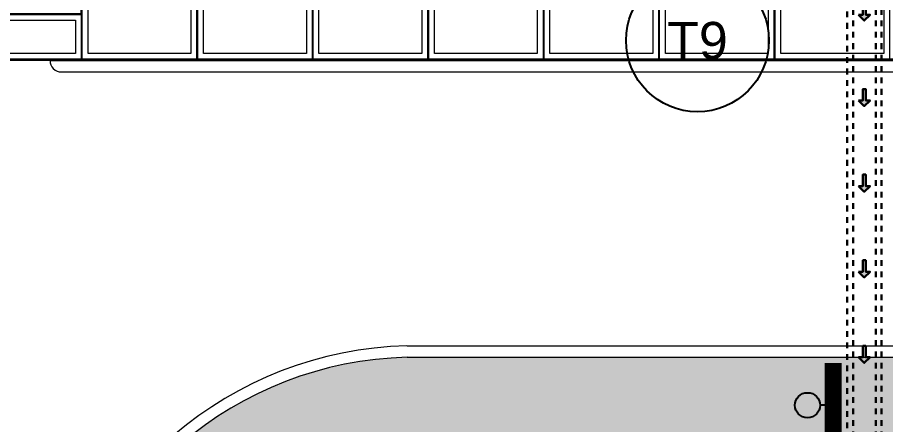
# Model space of a CAD drawing. Header units: metres. Extents: x 349703 to 349913, y 9282546 to 9282694.
# Drawn here: x 349730.39 to 349745.58, y 9282588.61 to 9282595.74 of the extents above; entities that cross this region are included whole.
import ezdxf
from ezdxf.enums import TextEntityAlignment as Align

# ---------------------------------------------------------------- set-up
doc = ezdxf.new("R2010")
doc.units = ezdxf.units.M
doc.header["$LTSCALE"] = 0.25
doc.linetypes.add('01 nivel$0$HIDDEN2', pattern=[0.1875, 0.125, -0.0625])
for name, color, linetype, lineweight in [('.', 7, 'Continuous', 0), ('0_ CUNETAS', 160, 'Continuous', 5), ('AREA-VERDE', 3, 'CONTINUOUS', 9), ('ARQ-FONDO', 253, 'CONTINUOUS', 9), ('CUNETAS-RED', 5, 'CONTINUOUS', 18), ('LLORAD-SIMB', 1, 'CONTINUOUS', 25), ('LLORAD-TEXTO', 1, 'CONTINUOUS', 25), ('LLORAD-TRAMO', 1, 'CONTINUOUS', 70)]:
    doc.layers.add(name, color=color, linetype=linetype, lineweight=lineweight)
doc.styles.get("Standard").update_dxf_attribs({"font": 'arial.ttf'})

# ---------------------------------------------------------------- blocks, each defined once
blk = doc.blocks.new('55')
at = {"layer": 'ARQ-FONDO', "lineweight": 0, "elevation": 0}
for points in [[(349944.172, 9282594.99), (349944.172, 9282596.99), (349955.189, 9282596.99), (349955.189, 9282595.815), (349958.544, 9282595.815), (349958.544, 9282596.99), (349978.412, 9282596.99), (349978.412, 9282594.99)], [(349944.192, 9282595.01), (349944.192, 9282596.97), (349955.169, 9282596.97), (349955.169, 9282595.795), (349958.564, 9282595.795), (349958.564, 9282596.97), (349978.412, 9282596.97), (349978.412, 9282595.01)]]:
    blk.add_lwpolyline(points, close=True, dxfattribs=at)
at = {"layer": 'ARQ-FONDO', "elevation": 0}
for points in [[(349958.564, 9282596.97), (349960.564, 9282596.97), (349960.564, 9282595.01), (349958.564, 9282595.01)], [(349958.664, 9282596.87), (349960.464, 9282596.87), (349960.464, 9282595.11), (349958.664, 9282595.11)], [(349960.584, 9282596.97), (349962.584, 9282596.97), (349962.584, 9282595.01), (349960.584, 9282595.01)], [(349960.684, 9282596.87), (349962.484, 9282596.87), (349962.484, 9282595.11), (349960.684, 9282595.11)], [(349962.604, 9282596.97), (349964.604, 9282596.97), (349964.604, 9282595.01), (349962.604, 9282595.01)], [(349962.704, 9282596.87), (349964.504, 9282596.87), (349964.504, 9282595.11), (349962.704, 9282595.11)], [(349964.624, 9282596.97), (349966.624, 9282596.97), (349966.624, 9282595.01), (349964.624, 9282595.01)], [(349964.724, 9282596.87), (349966.524, 9282596.87), (349966.524, 9282595.11), (349964.724, 9282595.11)], [(349966.644, 9282596.97), (349968.644, 9282596.97), (349968.644, 9282595.01), (349966.644, 9282595.01)], [(349966.744, 9282596.87), (349968.544, 9282596.87), (349968.544, 9282595.11), (349966.744, 9282595.11)], [(349968.664, 9282596.97), (349970.664, 9282596.97), (349970.664, 9282595.01), (349968.664, 9282595.01)], [(349968.764, 9282596.87), (349970.564, 9282596.87), (349970.564, 9282595.11), (349968.764, 9282595.11)], [(349970.684, 9282596.97), (349972.684, 9282596.97), (349972.684, 9282595.01), (349970.684, 9282595.01)], [(349970.784, 9282596.87), (349972.584, 9282596.87), (349972.584, 9282595.11), (349970.784, 9282595.11)], [(349956.312, 9282595.795), (349958.544, 9282595.795), (349958.544, 9282595.01), (349956.312, 9282595.01)], [(349956.412, 9282595.695), (349958.444, 9282595.695), (349958.444, 9282595.11), (349956.412, 9282595.11)]]:
    blk.add_lwpolyline(points, close=True, dxfattribs=at)
blk = doc.blocks.new('*U2188')
at = {"layer": '.', "lineweight": 30}
h = blk.add_hatch(color=1, dxfattribs=at)
h.dxf.hatch_style = 1
h.paths.add_polyline_path([(-0.025, -0.05), (-0.1, -0.05), (0, -0.15), (0.1, -0.05), (0.025, -0.05), (0.025, 0.15), (-0.025, 0.15)])
at = {"layer": '0_ CUNETAS', "color": 1, "lineweight": 30}
blk.add_lwpolyline([(-0.1, -0.05), (-0.025, -0.05), (-0.025, 0.15), (0.025, 0.15), (0.025, -0.05), (0.1, -0.05), (0, -0.15)], close=True, dxfattribs=at)
blk = doc.blocks.new('*U2186')
at = {"layer": '0_ CUNETAS', "color": 0, "linetype": 'ByBlock', "lineweight": -2, "transparency": 16777216}
for p in [(0, 25.5), (0, 24), (0, 22.5), (0, 21), (0, 19.5)]:
    blk.add_blockref('*U2188', p, dxfattribs=at)
blk = doc.blocks.new('drenaje')
at = {"layer": 'CUNETAS-RED', "linetype": '01 nivel$0$HIDDEN2', "lineweight": 30}
for p, q in [((26.85, -77.048), (26.85, -105.769)), ((27.25, -77.048), (27.25, -105.554)), ((27.35, -77.048), (27.35, -105.5))]:
    blk.add_line(p, q, dxfattribs=at)
at = {"layer": 'CUNETAS-RED', "linetype": '01 nivel$0$HIDDEN2', "lineweight": 30, "elevation": 0.001, "flags": 128}
blk.add_lwpolyline([(26.75, -76.892), (26.75, -105.474), (26.75, -105.823)], dxfattribs=at)
at = {"layer": 'CUNETAS-RED', "lineweight": 0}
blk.add_blockref('*U2186', (27.047, -105.199), dxfattribs=at)

msp = doc.modelspace()

# ---------------------------------------------------------------- hatches: boundary and pattern name
at = {"layer": 'AREA-VERDE', "lineweight": 0, "true_color": 0xc4e4b2, "transparency": 33554687}
h = msp.add_hatch(color=3, dxfattribs=at)
h.dxf.hatch_style = 1
h.paths.add_polyline_path([(349784.097, 9282589.79), (349737.205, 9282589.79, 0.354782), (349731.161, 9282584.633), (349731.161, 9282564.238), (349738.751, 9282566.626), (349745.829, 9282570.439), (349765.763, 9282581.178), (349771.534, 9282584.287)])
h.paths.add_polyline_path([(349774.546, 9282587.79), (349770.657, 9282586.086), (349764.815, 9282582.938), (349744.88, 9282572.2), (349737.97, 9282568.477), (349733.161, 9282566.964), (349733.161, 9282584.432, -0.342532), (349737.232, 9282587.79)], flags=16)

# ---------------------------------------------------------------- linework, layer by layer
at = {"layer": 'ARQ-FONDO', "flags": 128}
msp.add_lwpolyline([(349730.961, 9282594.99), (349730.961, 9282594.973)], dxfattribs=at)
at = {"layer": 'ARQ-FONDO'}
for points in [[(349730.961, 9282594.99), (349796.434, 9282594.99)], [(349731.146, 9282594.79), (349751.371, 9282594.79)], [(349737.203, 9282589.99), (349785.052, 9282589.99)], [(349737.203, 9282589.79), (349784.097, 9282589.79)]]:
    msp.add_lwpolyline(points, dxfattribs=at)
for centre, radius, start, end in [((349731.152, 9282594.981), 0.192, 177.469, 271.8157), ((349737.359, 9282583.488), 6.503, 91.3825, 169.7019), ((349737.359, 9282583.488), 6.303, 91.3825, 169.7019)]:
    msp.add_arc(centre, radius, start, end, dxfattribs=at)
at = {"layer": 'LLORAD-SIMB'}
msp.add_line((349744.66, 9282588.949), (349744.43, 9282588.949), dxfattribs=at)
msp.add_circle((349744.21, 9282588.949), 0.22, dxfattribs=at)
at = {"layer": 'LLORAD-TEXTO'}
msp.add_circle((349742.285, 9282595.34), 1.25, dxfattribs=at)
at = {"layer": 'LLORAD-TRAMO', "const_width": 0.3}
msp.add_lwpolyline([(349744.66, 9282589.69), (349744.66, 9282589.443), (349744.66, 9282589.196), (349744.66, 9282588.949), (349744.66, 9282588.702), (349744.66, 9282588.454)], dxfattribs=at)

# ---------------------------------------------------------------- block references
at = {"layer": 'ARQ-FONDO'}
msp.add_blockref('55', (-227.041, 0, 0), dxfattribs=at)
at = {"layer": 'CUNETAS-RED', "lineweight": 30}
msp.add_blockref('drenaje', (349718.156, 9282675.538), dxfattribs=at)

# ---------------------------------------------------------------- texts
at = {"layer": 'LLORAD-TEXTO'}
msp.add_text('T9', height=0.65, dxfattribs=at).set_placement((349742.285, 9282595.34), align=Align.MIDDLE_CENTER)

doc.saveas('drawing.dxf')
